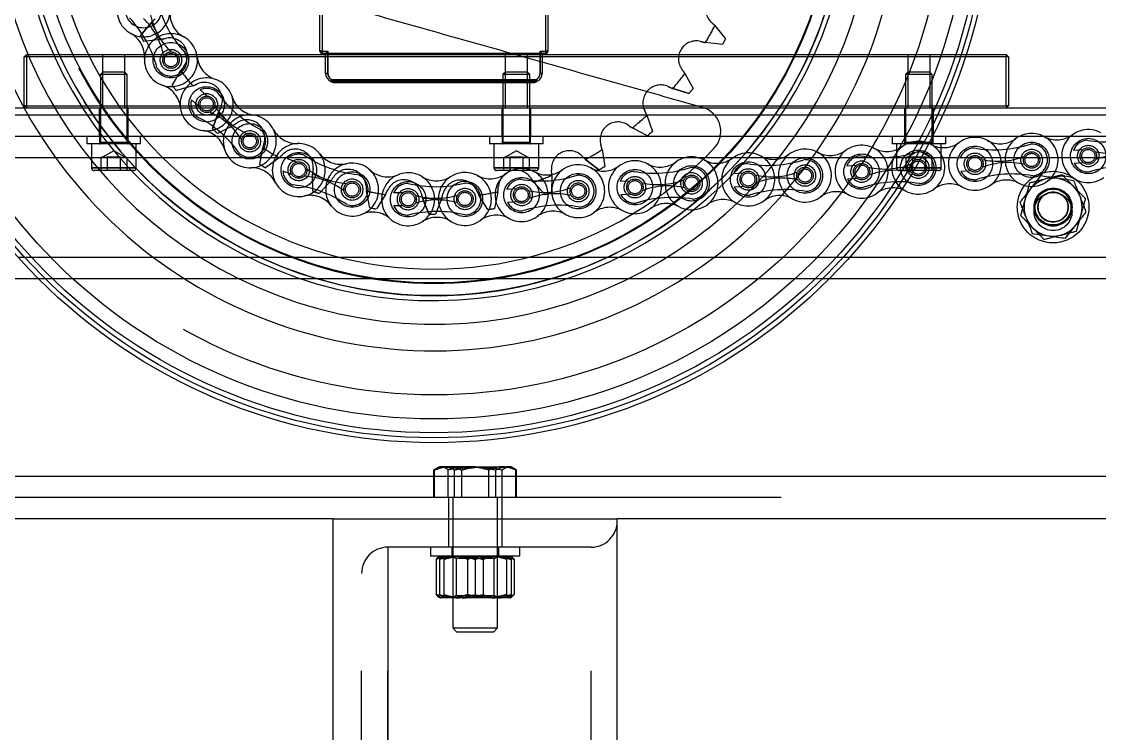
# Model space of a CAD drawing. Header units: metres. Extents: x 0 to 63075, y 0 to 44550.
# Drawn here: x 37393.7 to 37634.7, y 34974.3 to 35133.4 of the extents above; entities that cross this region are included whole.
import ezdxf

# ---------------------------------------------------------------- set-up
doc = ezdxf.new("R2010")
doc.units = ezdxf.units.M
doc.header["$LTSCALE"] = 75
doc.linetypes.add('HIDDEN2', pattern=[4.7625, 3.175, -1.5875])
for name, color, linetype in [('SDM', 7, 'Continuous'), ('SL4', 4, 'Continuous'), ('ST1', 7, 'HIDDEN2')]:
    doc.layers.add(name, color=color, linetype=linetype)

# ---------------------------------------------------------------- blocks, each defined once
blk = doc.blocks.new('A$C6e6623c1')
at = {"layer": 'SL4'}
for p, q in [((187.26, 1585.85), (187.26, 1596.64)), ((187.76, 1596.64), (187.76, 1585.85)), ((187.76, 1585.85), (187.26, 1585.85)), ((187.76, 1585.85), (189.04, 1585.85)), ((187.76, 1585.85), (187.76, 1585.35)), ((189.04, 1585.85), (188.54, 1585.35)), ((189.04, 1585.85), (189.04, 1580.89)), ((135.51, 1585.1), (188.54, 1585.1)), ((188.54, 1584.6), (135.76, 1584.6)), ((188.54, 1585.35), (187.76, 1585.35)), ((188.54, 1580.89), (188.54, 1585.35)), ((236.49, 1580.89), (236.49, 1583.51)), ((236.99, 1583.37), (236.99, 1580.89)), ((340.69, 1584.6), (331.6, 1584.6)), ((331.77, 1585.1), (340.69, 1585.1)), ((340.69, 1585.1), (340.69, 1584.6)), ((341.19, 1584.6), (340.69, 1585.1)), ((340.69, 1573.6), (340.69, 1584.6)), ((341.19, 1584.6), (340.69, 1584.6)), ((341.19, 1584.6), (341.19, 1573.6)), ((189.04, 1580.89), (188.54, 1580.89)), ((236.49, 1580.89), (236.99, 1580.89)), ((235.79, 1579.03), (189.74, 1579.03)), ((189.74, 1579.03), (189.74, 1579.03)), ((189.86, 1579.53), (235.67, 1579.53)), ((190.32, 1578.87), (235.23, 1578.87)), ((190.32, 1578.87), (235.21, 1578.87)), ((190.32, 1578.87), (190.32, 1578.87)), ((235.21, 1578.87), (235.21, 1578.87)), ((235.78, 1579.03), (235.79, 1579.03)), ((142.36, 1573.6), (271.62, 1573.6)), ((272.87, 1573.1), (142.72, 1573.1)), ((275.52, 1571.51), (143.89, 1571.51)), ((381.19, 1571.51), (326.5, 1571.51)), ((381.19, 1573.1), (327.22, 1573.1)), ((327.44, 1573.6), (340.69, 1573.6)), ((341.19, 1573.6), (340.69, 1573.1)), ((340.69, 1573.6), (340.69, 1573.1)), ((341.19, 1573.6), (340.69, 1573.6)), ((276.75, 1566.75), (147.74, 1566.75)), ((225.19, 1566.75), (225.19, 1565.15)), ((237.19, 1565.15), (237.19, 1566.75)), ((378.19, 1566.75), (324.21, 1566.75)), ((327.19, 1565.15), (327.19, 1566.75)), ((231.19, 1565.15), (225.19, 1565.15)), ((226.19, 1565.15), (226.19, 1559.75)), ((237.19, 1565.15), (231.19, 1565.15)), ((236.19, 1559.75), (236.19, 1565.15)), ((327.19, 1565.15), (323.39, 1565.15)), ((326.19, 1559.75), (326.19, 1565.15)), ((226.19, 1561.99), (152.21, 1561.99)), ((273.31, 1561.99), (236.19, 1561.99)), ((378.19, 1561.99), (326.19, 1561.99)), ((226.19, 1559.75), (231.19, 1559.75)), ((231.19, 1559.75), (236.19, 1559.75)), ((320.37, 1559.75), (326.19, 1559.75)), ((231.19, 1559.15), (226.79, 1559.15)), ((235.59, 1559.15), (231.19, 1559.15)), ((321.19, 1559.15), (320.02, 1559.15)), ((325.59, 1559.15), (321.19, 1559.15)), ((348.41, 1557.97), (346.09, 1555.02)), ((355.84, 1556.9), (352.12, 1557.43)), ((346.55, 1545.1), (350.27, 1544.57)), ((353.98, 1544.03), (356.3, 1546.98)), ((233.83, 1539.76), (191.69, 1539.76)), ((378.19, 1539.76), (305.7, 1539.76)), ((124.34, 1535), (91.19, 1535)), ((378.19, 1535), (301.19, 1535)), ((54.76, 1490.88), (957.26, 1490.88)), ((190.25, 1481.35), (54.76, 1481.35)), ((190.25, 145.65), (190.25, 1481.35)), ((190.25, 1481.35), (253.75, 1481.35)), ((253.75, 145.65), (253.75, 1481.35)), ((957.26, 1481.35), (253.75, 1481.35))]:
    blk.add_line(p, q, dxfattribs=at)
for radius in [125, 123.91, 122.78, 119.69, 89.29]:
    blk.add_circle((212.76, 1623.35), radius, dxfattribs=at)
for centre, radius, start, end in [((212.76, 1623.35), 104.46, 171.1062, 157.3841), ((212.76, 1623.35), 98.5, 170.8826, 157.6077), ((212.76, 1623.35), 93.24, 168.8095, 159.6808), ((212.76, 1623.35), 92.15, 167.893, 74.2451), ((212.76, 1623.35), 86.21, 191.9174, 316.5729), ((187.76, 1585.85), 0.5, 180, 270), ((190.58, 1580.89), 2.04, 180, 245.7719), ((190.58, 1580.89), 1.54, 180, 242.0245), ((234.95, 1580.89), 1.54, 297.9755, 0), ((234.95, 1580.89), 2.04, 294.2281, 0), ((190.58, 1580.89), 2.04, 245.7719, 262.6267), ((234.95, 1580.89), 2.04, 277.3733, 294.2281), ((226.79, 1559.75), 0.6, 180, 270), ((235.59, 1559.75), 0.6, 270, 0), ((325.59, 1559.75), 0.6, 270, 0), ((351.19, 1551), 6.5, 81.7868, 141.7868), ((351.19, 1551), 6.5, 21.7868, 81.7868), ((351.19, 1551), 6.5, 141.7868, 201.7868), ((351.19, 1551), 6.5, 321.7868, 21.7868), ((351.19, 1551), 6.5, 201.7868, 261.7868), ((351.19, 1551), 6.5, 261.7868, 321.7868)]:
    blk.add_arc(centre, radius, start, end, dxfattribs=at)
for points, knots in [([(272.84, 1573.25), (267.13, 1574.87), (255.71, 1578.09), (238.55, 1582.93), (221.36, 1587.78), (204.11, 1592.65), (186.85, 1597.51), (169.66, 1602.37), (152.5, 1607.21), (141.07, 1610.43), (135.36, 1612.04)], [0, 0, 0, 0, 0.1248794, 0.2497552, 0.3747174, 0.4999557, 0.6252115, 0.7501984, 0.8750981, 1, 1, 1, 1]), ([(189.86, 1579.53), (189.85, 1579.53), (189.85, 1579.49), (189.82, 1579.4), (189.79, 1579.27), (189.76, 1579.14), (189.74, 1579.05), (189.74, 1579.04), (189.74, 1579.03)], [0, 0, 0, 0, 0.0084102, 0.140315, 0.3598046, 0.5745752, 0.7872506, 1, 1, 1, 1]), ([(235.67, 1579.53), (235.67, 1579.53), (235.68, 1579.49), (235.7, 1579.4), (235.73, 1579.27), (235.76, 1579.14), (235.78, 1579.05), (235.78, 1579.04), (235.79, 1579.03)], [0, 0, 0, 0, 0.0084102, 0.140315, 0.3598046, 0.5745752, 0.7872506, 1, 1, 1, 1]), ([(275.37, 1564.09), (275.67, 1564.46), (276.28, 1565.2), (276.78, 1566.56), (276.95, 1567.99), (276.75, 1569.41), (276.19, 1570.74), (275.31, 1571.87), (274.18, 1572.77), (273.29, 1573.09), (272.84, 1573.25)], [0, 0, 0, 0, 0.125039, 0.250083, 0.37513, 0.500179, 0.625205, 0.750209, 0.875377, 1, 1, 1, 1]), ([(352.12, 1557.43), (352.03, 1557.45), (350.78, 1557.63), (349.55, 1557.8), (348.41, 1557.97)], [0, 0, 0, 0, 0.0702148, 1, 1, 1, 1]), ([(357.23, 1553.41), (357.12, 1553.7), (356.64, 1554.88), (356.19, 1556.03), (355.84, 1556.9)], [0, 0, 0, 0, 0.2418514, 1, 1, 1, 1]), ([(346.09, 1555.02), (346.03, 1554.95), (345.25, 1553.96), (344.48, 1552.98), (343.77, 1552.07)], [0, 0, 0, 0, 0.0702148, 1, 1, 1, 1]), ([(343.77, 1552.07), (344.11, 1551.2), (344.57, 1550.05), (345.04, 1548.87), (345.16, 1548.59)], [0, 0, 0, 0, 0.758149, 1, 1, 1, 1]), ([(358.62, 1549.93), (358.52, 1550.18), (358.07, 1551.32), (357.6, 1552.5), (357.23, 1553.41)], [0, 0, 0, 0, 0.223713, 1, 1, 1, 1]), ([(356.3, 1546.98), (356.36, 1547.05), (357.14, 1548.04), (357.91, 1549.02), (358.62, 1549.93)], [0, 0, 0, 0, 0.070215, 1, 1, 1, 1]), ([(345.16, 1548.59), (345.52, 1547.67), (346, 1546.49), (346.45, 1545.36), (346.55, 1545.1)], [0, 0, 0, 0, 0.7762867, 1, 1, 1, 1]), ([(350.27, 1544.57), (350.35, 1544.55), (351.61, 1544.37), (352.84, 1544.2), (353.98, 1544.03)], [0, 0, 0, 0, 0.070215, 1, 1, 1, 1])]:
    blk.add_open_spline(points, degree=3, knots=knots, dxfattribs=at)
at = {"layer": 'ST1'}
for p, q in [((187.76, 1596.64), (187.76, 1585.85)), ((237.76, 1585.85), (237.76, 1594.2)), ((238.26, 1594.2), (238.26, 1585.85)), ((147.14, 1589.37), (149.6, 1592.27)), ((149.6, 1592.27), (147.14, 1589.37)), ((275.57, 1591.55), (277.99, 1588.62)), ((151.62, 1588.45), (147.84, 1588.04)), ((187.76, 1585.85), (187.26, 1585.85)), ((187.26, 1585.85), (187.76, 1585.85)), ((187.26, 1585.85), (187.76, 1585.85)), ((187.76, 1585.85), (189.04, 1585.85)), ((187.76, 1585.85), (187.76, 1585.35)), ((187.76, 1585.35), (187.76, 1585.85)), ((187.76, 1585.35), (187.76, 1585.85)), ((189.04, 1585.85), (189.04, 1580.89)), ((236.49, 1585.85), (237.76, 1585.85)), ((236.49, 1580.89), (236.49, 1585.85)), ((236.49, 1585.85), (236.99, 1585.35)), ((236.49, 1583.51), (236.49, 1585.85)), ((237.76, 1585.85), (238.26, 1585.85)), ((237.76, 1585.85), (237.76, 1585.35)), ((238.26, 1585.85), (237.76, 1585.85)), ((237.76, 1585.35), (237.76, 1585.85)), ((237.76, 1585.85), (237.76, 1585.35)), ((237.76, 1585.85), (238.26, 1585.85)), ((237.76, 1585.35), (237.76, 1585.85)), ((238.26, 1585.85), (237.76, 1585.85)), ((277.28, 1587.3), (273.5, 1587.76)), ((121.69, 1585.1), (121.19, 1584.6)), ((121.19, 1573.6), (121.19, 1584.6)), ((121.69, 1584.6), (121.19, 1584.6)), ((121.69, 1585.1), (135.51, 1585.1)), ((121.69, 1585.1), (121.69, 1584.6)), ((135.76, 1584.6), (121.69, 1584.6)), ((121.69, 1584.6), (121.69, 1573.6)), ((138.69, 1585.1), (138.69, 1573.1)), ((143.69, 1573.1), (143.69, 1585.1)), ((189.04, 1585.35), (188.54, 1585.35)), ((188.54, 1585.1), (331.77, 1585.1)), ((331.6, 1584.6), (188.54, 1584.6)), ((189.04, 1580.89), (189.04, 1585.35)), ((236.49, 1585.35), (189.04, 1585.35)), ((228.69, 1585.1), (228.69, 1573.1)), ((233.69, 1573.1), (233.69, 1585.1)), ((236.49, 1585.35), (236.49, 1580.89)), ((236.99, 1585.35), (236.49, 1585.35)), ((237.76, 1585.35), (236.99, 1585.35)), ((236.99, 1585.35), (236.99, 1583.37)), ((318.69, 1585.1), (318.69, 1573.1)), ((323.69, 1573.1), (323.69, 1585.1)), ((138.75, 1581.15), (138.19, 1580.6)), ((141.19, 1581.15), (138.75, 1581.15)), ((143.64, 1581.15), (141.19, 1581.15)), ((144.19, 1580.6), (143.64, 1581.15)), ((154.26, 1578.2), (156.16, 1581.49)), ((189.04, 1580.89), (188.54, 1580.89)), ((189.04, 1580.89), (188.54, 1580.89)), ((188.54, 1580.89), (189.04, 1580.89)), ((188.54, 1580.89), (189.04, 1580.89)), ((189.04, 1580.89), (188.54, 1580.89)), ((188.54, 1580.89), (189.04, 1580.89)), ((188.54, 1580.89), (189.04, 1580.89)), ((228.75, 1581.15), (228.19, 1580.6)), ((231.19, 1581.15), (228.75, 1581.15)), ((233.64, 1581.15), (231.19, 1581.15)), ((234.19, 1580.6), (233.64, 1581.15)), ((236.49, 1580.89), (236.99, 1580.89)), ((236.49, 1580.89), (236.99, 1580.89)), ((236.99, 1580.89), (236.49, 1580.89)), ((236.99, 1580.89), (236.49, 1580.89)), ((236.49, 1580.89), (236.99, 1580.89)), ((236.99, 1580.89), (236.49, 1580.89)), ((236.99, 1580.89), (236.49, 1580.89)), ((318.75, 1581.15), (318.19, 1580.6)), ((321.19, 1581.15), (318.75, 1581.15)), ((323.64, 1581.15), (321.19, 1581.15)), ((324.19, 1580.6), (323.64, 1581.15)), ((141.19, 1580.6), (138.19, 1580.6)), ((138.19, 1580.6), (138.19, 1565.4)), ((144.19, 1580.6), (141.19, 1580.6)), ((144.19, 1565.4), (144.19, 1580.6)), ((189.86, 1579.53), (235.67, 1579.53)), ((190.32, 1578.87), (235.21, 1578.87)), ((235.14, 1579.37), (190.38, 1579.37)), ((190.38, 1579.37), (235.14, 1579.37)), ((190.38, 1579.37), (235.14, 1579.37)), ((231.19, 1580.6), (228.19, 1580.6)), ((228.19, 1580.6), (228.19, 1565.4)), ((234.19, 1580.6), (231.19, 1580.6)), ((234.19, 1565.4), (234.19, 1580.6)), ((268.88, 1580.85), (270.74, 1577.53)), ((321.19, 1580.6), (318.19, 1580.6)), ((318.19, 1580.6), (318.19, 1565.4)), ((324.19, 1580.6), (321.19, 1580.6)), ((324.19, 1565.4), (324.19, 1580.6)), ((158.84, 1578.09), (155.19, 1577.02)), ((162.09, 1575.82), (160.48, 1577.2)), ((269.8, 1576.36), (266.17, 1577.48)), ((266.17, 1577.48), (269.8, 1576.36)), ((160.16, 1573.58), (158.55, 1574.96)), ((378.19, 1571.51), (91.19, 1571.51)), ((142.72, 1573.1), (98.31, 1573.1)), ((143.89, 1571.51), (99.02, 1571.51)), ((121.69, 1573.6), (121.19, 1573.6)), ((121.19, 1573.6), (121.69, 1573.1)), ((121.69, 1573.6), (142.36, 1573.6)), ((121.69, 1573.6), (121.69, 1573.1)), ((137.94, 1573.1), (137.94, 1566.75)), ((144.44, 1566.75), (144.44, 1573.1)), ((163.27, 1568.48), (164.55, 1572.05)), ((164.55, 1572.05), (163.27, 1568.48)), ((227.94, 1573.1), (227.94, 1566.75)), ((234.44, 1566.75), (234.44, 1573.1)), ((260.39, 1571.51), (261.63, 1567.92)), ((271.62, 1573.6), (327.44, 1573.6)), ((327.22, 1573.1), (272.87, 1573.1)), ((326.5, 1571.51), (275.52, 1571.51)), ((317.94, 1573.1), (317.94, 1566.75)), ((324.44, 1566.75), (324.44, 1573.1)), ((167.78, 1569.19), (164.39, 1567.48)), ((147.74, 1566.75), (101.31, 1566.75)), ((135.19, 1566.75), (135.19, 1565.15)), ((137.99, 1566.75), (137.99, 1565.15)), ((144.39, 1565.15), (144.39, 1566.75)), ((147.19, 1565.15), (147.19, 1566.75)), ((227.99, 1566.75), (227.99, 1565.15)), ((234.39, 1565.15), (234.39, 1566.75)), ((260.5, 1566.93), (257.12, 1568.68)), ((324.21, 1566.75), (276.75, 1566.75)), ((315.19, 1566.75), (315.19, 1565.15)), ((317.99, 1566.75), (317.99, 1565.15)), ((324.39, 1565.15), (324.39, 1566.75)), ((141.19, 1565.15), (135.19, 1565.15)), ((136.19, 1565.15), (136.19, 1559.75)), ((138.24, 1565.4), (144.15, 1565.4)), ((144.15, 1565.4), (138.24, 1565.4)), ((147.19, 1565.15), (141.19, 1565.15)), ((146.19, 1559.75), (146.19, 1565.15)), ((173.86, 1560.52), (174.48, 1564.27)), ((234.15, 1565.4), (228.24, 1565.4)), ((228.24, 1565.4), (234.15, 1565.4)), ((321.19, 1565.15), (315.19, 1565.15)), ((316.19, 1565.15), (316.19, 1559.75)), ((318.24, 1565.4), (324.15, 1565.4)), ((324.15, 1565.4), (318.24, 1565.4)), ((323.39, 1565.15), (321.19, 1565.15)), ((381.19, 1561.99), (81.19, 1561.99)), ((152.21, 1561.99), (103.86, 1561.99)), ((138.3, 1562.15), (139.02, 1562.15)), ((138.3, 1562.15), (138.3, 1559.15)), ((141.19, 1563.6), (138.68, 1562.15)), ((139.02, 1562.15), (139.74, 1562.15)), ((139.74, 1562.15), (139.74, 1559.15)), ((141.19, 1562.15), (139.74, 1562.15)), ((143.7, 1562.15), (141.19, 1563.6)), ((142.64, 1562.15), (141.19, 1562.15)), ((142.64, 1562.15), (142.64, 1559.15)), ((142.64, 1562.15), (143.37, 1562.15)), ((143.37, 1562.15), (144.09, 1562.15)), ((144.09, 1562.15), (144.09, 1559.15)), ((178.18, 1562.03), (175.14, 1559.74)), ((182.02, 1561.04), (180.03, 1561.77)), ((236.19, 1561.99), (226.19, 1561.99)), ((228.3, 1562.15), (229.02, 1562.15)), ((228.3, 1562.15), (228.3, 1559.15)), ((231.19, 1563.6), (228.68, 1562.15)), ((229.02, 1562.15), (229.74, 1562.15)), ((229.74, 1562.15), (229.74, 1559.15)), ((231.19, 1562.15), (229.74, 1562.15)), ((233.7, 1562.15), (231.19, 1563.6)), ((232.64, 1562.15), (231.19, 1562.15)), ((232.64, 1562.15), (233.37, 1562.15)), ((232.64, 1562.15), (232.64, 1559.15)), ((233.37, 1562.15), (234.09, 1562.15)), ((234.09, 1562.15), (234.09, 1559.15)), ((249.66, 1559.32), (246.65, 1561.64)), ((246.65, 1561.64), (249.66, 1559.32)), ((250.37, 1563.84), (250.95, 1560.08)), ((326.19, 1561.99), (273.31, 1561.99)), ((318.3, 1562.15), (319.02, 1562.15)), ((318.3, 1562.15), (318.3, 1559.15)), ((321.19, 1563.6), (318.68, 1562.15)), ((319.02, 1562.15), (319.74, 1562.15)), ((321.19, 1562.15), (319.74, 1562.15)), ((319.74, 1562.15), (319.74, 1559.15)), ((323.7, 1562.15), (321.19, 1563.6)), ((322.64, 1562.15), (321.19, 1562.15)), ((322.64, 1562.15), (323.37, 1562.15)), ((322.64, 1562.15), (322.64, 1559.15)), ((323.37, 1562.15), (324.09, 1562.15)), ((324.09, 1562.15), (324.09, 1559.15)), ((332.52, 1562.06), (330.4, 1561.92)), ((357.86, 1563.81), (355.74, 1563.66)), ((146.18, 1559.75), (136.21, 1559.75)), ((136.21, 1559.75), (146.18, 1559.75)), ((236.19, 1559.75), (226.19, 1559.75)), ((236.18, 1559.75), (226.21, 1559.75)), ((307.18, 1560.32), (305.06, 1560.17)), ((326.18, 1559.75), (316.21, 1559.75)), ((326.19, 1559.75), (316.21, 1559.75)), ((358.06, 1560.86), (355.94, 1560.72)), ((141.19, 1559.15), (136.79, 1559.15)), ((145.59, 1559.15), (141.19, 1559.15)), ((181.01, 1558.27), (179.01, 1559)), ((185.7, 1554.58), (185.64, 1558.38)), ((189.68, 1556.84), (187.1, 1554.05)), ((239.14, 1558.08), (239.04, 1554.28)), ((256.5, 1556.83), (254.38, 1556.69)), ((281.84, 1558.58), (279.72, 1558.43)), ((307.38, 1557.38), (305.26, 1557.23)), ((320.02, 1559.15), (316.79, 1559.15)), ((332.72, 1559.12), (330.6, 1558.97)), ((353.22, 1558.23), (349.59, 1557.3)), ((198.42, 1550.86), (197.68, 1554.58)), ((227.06, 1554.42), (226.28, 1550.7)), ((231.16, 1555.09), (229.04, 1554.94)), ((237.63, 1553.76), (235.09, 1556.58)), ((235.09, 1556.58), (237.63, 1553.76)), ((282.04, 1555.63), (279.92, 1555.49)), ((345.95, 1556.37), (344.94, 1552.76)), ((201.93, 1553.79), (199.89, 1550.58)), ((205.88, 1554.21), (203.75, 1554.2)), ((211.59, 1549.46), (210.2, 1553)), ((210.2, 1553), (211.59, 1549.46)), ((214.52, 1552.97), (213.09, 1549.45)), ((224.8, 1550.44), (222.8, 1553.67)), ((231.36, 1552.14), (229.24, 1552)), ((256.7, 1553.89), (254.58, 1553.74)), ((205.9, 1551.26), (203.77, 1551.25)), ((356.44, 1545.63), (357.45, 1549.24)), ((349.16, 1543.77), (352.8, 1544.7)), ((381.19, 1539.76), (86.44, 1539.76)), ((191.69, 1539.76), (119.83, 1539.76)), ((305.7, 1539.76), (233.83, 1539.76)), ((301.19, 1535), (124.34, 1535)), ((214, 1492.96), (212.76, 1492.25)), ((212.76, 1486.11), (212.76, 1492.25)), ((212.93, 1486.11), (212.93, 1492.25)), ((215.07, 1492.96), (214, 1492.96)), ((222, 1492.96), (215.07, 1492.96)), ((215.96, 1486.11), (215.96, 1492.25)), ((217.38, 1486.11), (217.38, 1492.25)), ((218.97, 1486.11), (218.97, 1492.25)), ((222, 1492.96), (228.93, 1492.96)), ((225.03, 1486.11), (225.03, 1492.25)), ((226.62, 1486.11), (226.62, 1492.25)), ((228.04, 1486.11), (228.04, 1492.25)), ((230, 1492.96), (228.93, 1492.96)), ((231.24, 1492.25), (230, 1492.96)), ((231.07, 1486.11), (231.07, 1492.25)), ((231.24, 1486.11), (231.24, 1492.25)), ((4.76, 1490.88), (1004.76, 1490.88)), ((1004.76, 1486.11), (4.76, 1486.11)), ((216, 1486.11), (216, 1481.35)), ((217, 1486.11), (217, 1456.94)), ((227, 1456.94), (227, 1486.11)), ((228, 1481.35), (228, 1486.11)), ((216, 1481.35), (216, 1475)), ((228, 1475), (228, 1481.35)), ((247.9, 1475), (202.45, 1475)), ((202.45, 137.7), (202.45, 1475)), ((202.45, 1475), (202.45, 806.35)), ((212, 1475), (212, 1473)), ((216.75, 1475), (216.75, 1473)), ((227.25, 1473), (227.25, 1475)), ((232, 1473), (232, 1475)), ((247.9, 137.7), (247.9, 1475)), ((222, 1473), (212, 1473)), ((217, 1473), (217, 1472.97)), ((227, 1472.97), (217, 1472.97)), ((217, 1472.97), (217.75, 1472.45)), ((226.25, 1472.45), (217.75, 1472.45)), ((217.75, 1472.45), (217.75, 1464.23)), ((232, 1473), (222, 1473)), ((226.25, 1472.45), (227, 1472.97)), ((226.25, 1464.23), (226.25, 1472.45)), ((227, 1472.97), (227, 1473)), ((230.14, 1472.89), (230.73, 1472.29)), ((213.27, 1472.29), (213.27, 1464.41)), ((214, 1472.29), (214, 1464.41)), ((215.01, 1472.29), (215.01, 1464.41)), ((220.26, 1472.29), (220.26, 1464.41)), ((222, 1472.29), (222, 1464.41)), ((223.74, 1472.29), (223.74, 1464.41)), ((228.99, 1472.29), (228.99, 1464.41)), ((230, 1472.29), (230, 1464.41)), ((230.73, 1472.29), (230.73, 1464.41)), ((196.6, 137.7), (196.6, 1469.15)), ((218, 1463.7), (214, 1463.7)), ((217.75, 1464.23), (217, 1463.7)), ((217.75, 1464.23), (226.25, 1464.23)), ((226, 1463.7), (218, 1463.7)), ((230, 1463.7), (226, 1463.7)), ((227, 1463.7), (226.25, 1464.23)), ((230.14, 1463.81), (230.73, 1464.41)), ((217, 1456.94), (222, 1456.94)), ((217, 1456.94), (217.83, 1456.11)), ((217.83, 1456.11), (222, 1456.11)), ((222, 1456.94), (227, 1456.94)), ((222, 1456.11), (226.17, 1456.11)), ((226.17, 1456.11), (227, 1456.94))]:
    blk.add_line(p, q, dxfattribs=at)
for centre, radius in [((212.76, 1623.35), 114.33), ((212.76, 1623.35), 92.13), ((212.76, 1623.35), 89.45), ((147.85, 1594.97), 3.96), ((153.97, 1583.84), 3.96), ((153.97, 1583.84), 2.4), ((153.97, 1583.84), 1.84), ((153.97, 1583.84), 1.48), ((161.96, 1573.97), 3.96), ((161.96, 1573.97), 2.4), ((161.96, 1573.97), 1.84), ((161.96, 1573.97), 1.48), ((171.6, 1565.7), 3.96), ((171.6, 1565.7), 2.4), ((171.6, 1565.7), 1.85), ((171.6, 1565.7), 1.48), ((333.72, 1560.67), 3.96), ((346.39, 1561.54), 3.96), ((359.06, 1562.41), 3.96), ((359.06, 1562.41), 2.4), ((359.06, 1562.41), 1.85), ((182.55, 1559.27), 3.96), ((182.55, 1559.27), 2.4), ((295.71, 1558.05), 3.96), ((308.38, 1558.92), 3.96), ((321.05, 1559.8), 3.96), ((321.05, 1559.8), 2.4), ((321.05, 1559.8), 1.85), ((333.72, 1560.67), 2.4), ((333.72, 1560.67), 1.84), ((333.72, 1560.67), 1.48), ((346.39, 1561.54), 2.4), ((346.39, 1561.54), 1.84), ((346.39, 1561.54), 1.48), ((359.06, 1562.41), 1.48), ((182.55, 1559.27), 1.84), ((182.55, 1559.27), 1.48), ((257.7, 1555.44), 3.96), ((270.37, 1556.31), 3.96), ((283.04, 1557.18), 3.96), ((283.04, 1557.18), 2.4), ((295.71, 1558.05), 2.4), ((295.71, 1558.05), 1.85), ((295.71, 1558.05), 1.48), ((308.38, 1558.92), 2.4), ((308.38, 1558.92), 1.84), ((308.38, 1558.92), 1.48), ((321.05, 1559.8), 1.48), ((194.48, 1554.91), 3.96), ((194.48, 1554.91), 2.4), ((219.69, 1552.82), 3.96), ((232.36, 1553.69), 3.96), ((245.03, 1554.56), 3.96), ((245.03, 1554.56), 2.4), ((257.7, 1555.44), 2.4), ((257.7, 1555.44), 1.84), ((257.7, 1555.44), 1.48), ((270.37, 1556.31), 2.4), ((270.37, 1556.31), 1.85), ((270.37, 1556.31), 1.48), ((283.04, 1557.18), 1.85), ((283.04, 1557.18), 1.48), ((351.19, 1551), 8), ((194.48, 1554.91), 1.85), ((194.48, 1554.91), 1.48), ((206.99, 1552.75), 3.96), ((206.99, 1552.75), 2.4), ((206.99, 1552.75), 1.85), ((219.69, 1552.82), 2.4), ((219.69, 1552.82), 1.84), ((232.36, 1553.69), 2.4), ((232.36, 1553.69), 1.84), ((232.36, 1553.69), 1.48), ((245.03, 1554.56), 1.84), ((245.03, 1554.56), 1.48), ((351.19, 1551), 4.25), ((351.19, 1551), 4.2), ((351.19, 1551), 4), ((351.19, 1551), 3.4), ((206.99, 1552.75), 1.48), ((219.69, 1552.82), 1.48), ((351.19, 1550), 4.25), ((351.19, 1551), 3.31)]:
    blk.add_circle(centre, radius, dxfattribs=at)
for centre, radius, start, end in [((147.85, 1594.97), 5.92, 356.3248, 241.1914), ((277.49, 1595.25), 4, 86.6009, 226.4608), ((176.42, 1603.4), 26.32, 194.7982, 222.7179), ((125.4, 1575.41), 26.32, 14.7982, 42.7179), ((147.85, 1594.97), 5.92, 241.1914, 356.3248), ((136.57, 1581.54), 16.17, 11.7511, 45.7651), ((165.25, 1597.27), 16.17, 191.7511, 225.7651), ((164.27, 1577.35), 20.92, 131.3501, 134.5273), ((159.67, 1594.21), 5.92, 176.3248, 241.1914), ((212.76, 1623.35), 70.4, 206.201, 209.7178), ((212.76, 1623.35), 70.4, 329.6296, 333.1463), ((260.73, 1576.8), 20.92, 44.8201, 47.9973), ((142.15, 1584.6), 5.92, 356.3248, 61.1914), ((212.76, 1623.35), 73.9, 207.3779, 208.5409), ((153.97, 1583.84), 5.92, 176.3248, 61.1914), ((153.97, 1583.84), 5.92, 61.1913, 176.3248), ((147.49, 1608.96), 20.92, 281.3915, 284.5688), ((153.65, 1584.81), 4, 323.1723, 103.0322), ((271.43, 1584.14), 4, 76.3152, 216.1751), ((212.76, 1623.35), 73.9, 330.8065, 331.9695), ((237.76, 1585.85), 0.5, 270, 0), ((277.87, 1608.22), 20.92, 254.7786, 257.9559), ((153.97, 1583.84), 3.55, 208.7581, 28.7581), ((165.73, 1585.2), 5.92, 186.6104, 251.477), ((173.26, 1569.43), 20.92, 141.6358, 144.8131), ((212.76, 1623.35), 70.4, 216.4868, 220.0035), ((190.58, 1580.89), 1.54, 180, 242.0245), ((190.58, 1580.89), 1.54, 180, 262.7243), ((190.58, 1580.89), 1.54, 180, 262.7144), ((190.58, 1580.89), 1.54, 180, 242.0245), ((190.58, 1580.89), 1.54, 180, 262.7243), ((190.58, 1580.89), 1.54, 180, 262.7243), ((190.58, 1580.89), 1.54, 180, 242.0245), ((234.95, 1580.89), 1.54, 277.2757, 0), ((234.95, 1580.89), 1.54, 277.2856, 0), ((234.95, 1580.89), 1.54, 277.2757, 0), ((234.95, 1580.89), 1.54, 277.2757, 0), ((234.95, 1580.89), 1.54, 297.9755, 0), ((234.95, 1580.89), 1.54, 297.9755, 0), ((234.95, 1580.89), 1.54, 297.9755, 0), ((251.65, 1568.99), 20.92, 34.5343, 37.7116), ((161.96, 1573.97), 5.92, 16.896, 261.7627), ((151.11, 1597.53), 20.92, 291.6772, 294.8545), ((161.48, 1574.88), 4, 333.458, 113.3179), ((212.76, 1623.35), 70.4, 319.3439, 322.8606), ((150.2, 1572.61), 5.92, 6.6104, 71.477), ((212.76, 1623.35), 73.9, 217.6636, 218.8266), ((161.96, 1573.97), 3.55, 49.3294, 114.776), ((185.74, 1591.91), 26.32, 215.3695, 243.2892), ((263.48, 1574.3), 4, 66.0294, 205.8894), ((274.12, 1596.83), 20.92, 244.4929, 247.6702), ((212.76, 1623.35), 73.9, 320.5208, 321.6838), ((161.96, 1573.97), 3.55, 163.8827, 229.3294), ((161.96, 1573.97), 5.92, 261.7626, 16.8961), ((173.29, 1577.42), 5.92, 196.896, 261.7627), ((147.82, 1547.77), 26.32, 35.3695, 63.2892), ((156.12, 1557.43), 16.17, 32.3224, 66.3364), ((177.44, 1582.24), 16.17, 212.3224, 246.3364), ((183.52, 1563.25), 20.92, 151.9215, 155.0988), ((212.76, 1623.35), 70.4, 226.7725, 230.2892), ((171.6, 1565.7), 5.92, 81.7626, 196.8961), ((171.6, 1565.7), 5.92, 196.896, 81.7627), ((212.76, 1623.35), 70.4, 309.0582, 312.5749), ((241.32, 1562.92), 20.92, 24.2486, 27.4259), ((156.71, 1586.94), 20.92, 301.9629, 305.1402), ((170.96, 1566.5), 4, 343.7437, 123.6037), ((253.91, 1566.03), 4, 55.7437, 195.6037), ((268.4, 1586.3), 20.92, 234.2072, 237.3845), ((160.27, 1562.26), 5.92, 16.896, 81.7627), ((212.76, 1623.35), 73.9, 227.9493, 229.1123), ((171.6, 1565.7), 3.55, 229.3294, 49.3294), ((182.13, 1571.11), 5.92, 207.1817, 272.0483), ((212.76, 1623.35), 73.9, 310.2351, 311.398), ((333.72, 1560.67), 5.92, 61.5043, 306.3709), ((346.39, 1561.54), 5.92, 241.5043, 126.3709), ((352.04, 1571.95), 5.92, 241.5043, 306.3709), ((359.06, 1562.41), 5.92, 61.5043, 306.3709), ((363.4, 1591.88), 26.32, 259.9778, 287.8975), ((137.94, 1565.4), 0.25, 270, 0), ((144.44, 1565.4), 0.25, 180, 270), ((194.72, 1558.99), 20.92, 162.2072, 165.3845), ((212.76, 1623.35), 70.4, 237.0582, 240.5749), ((182.55, 1559.27), 5.92, 37.4673, 282.3339), ((227.94, 1565.4), 0.25, 270, 0), ((234.44, 1565.4), 0.25, 180, 270), ((230.07, 1558.79), 20.92, 13.9629, 17.1402), ((308.38, 1558.92), 5.92, 61.5043, 306.3709), ((314.03, 1569.33), 5.92, 241.5043, 306.3709), ((308.38, 1558.92), 5.92, 306.3709, 61.5044), ((321.05, 1559.8), 5.92, 126.3709, 241.5044), ((321.05, 1559.8), 5.92, 241.5043, 126.3709), ((317.94, 1565.4), 0.25, 270, 0), ((326.7, 1570.2), 5.92, 241.5043, 306.3709), ((324.44, 1565.4), 0.25, 180, 270), ((333.72, 1560.67), 3.55, 93.9376, 159.3842), ((338.06, 1590.13), 26.32, 259.9778, 287.8975), ((339.37, 1571.07), 5.92, 241.5043, 306.3709), ((333.72, 1560.67), 5.92, 306.3709, 61.5044), ((346.39, 1561.54), 5.92, 126.3709, 241.5044), ((346.39, 1561.54), 3.55, 273.9376, 93.9376), ((359.06, 1562.41), 3.55, 93.9376, 159.3842), ((364.28, 1579.16), 16.17, 256.9306, 290.9446), ((164.11, 1577.52), 20.92, 312.2486, 315.4259), ((181.79, 1559.95), 4, 354.0294, 133.8894), ((182.55, 1559.27), 3.55, 69.9006, 135.3473), ((198.52, 1584.42), 26.32, 235.9408, 263.8605), ((182.55, 1559.27), 5.92, 282.3339, 37.4673), ((191.95, 1566.48), 5.92, 217.4673, 282.3339), ((243.02, 1559.6), 4, 45.458, 185.3179), ((260.89, 1576.97), 20.92, 223.9215, 227.0988), ((212.76, 1623.35), 70.4, 298.7725, 302.2892), ((270.37, 1556.31), 5.92, 241.5043, 126.3709), ((276.02, 1566.71), 5.92, 241.5043, 306.3709), ((283.04, 1557.18), 5.92, 61.5043, 306.3709), ((288.69, 1567.59), 5.92, 241.5043, 306.3709), ((283.04, 1557.18), 5.92, 306.3709, 61.5044), ((295.71, 1558.05), 5.92, 126.3709, 241.5044), ((295.71, 1558.05), 5.92, 241.5043, 126.3709), ((295.71, 1558.05), 3.55, 273.9376, 93.9376), ((301.36, 1568.46), 5.92, 241.5043, 306.3709), ((308.38, 1558.92), 3.55, 93.9376, 159.3842), ((312.72, 1588.39), 26.32, 259.9778, 287.8975), ((321.05, 1559.8), 3.55, 273.9376, 93.9376), ((338.94, 1577.42), 16.17, 256.9306, 290.9446), ((366.52, 1546.53), 16.17, 76.9306, 110.9446), ((136.79, 1559.75), 0.6, 180, 270), ((145.59, 1559.75), 0.6, 270, 0), ((172.02, 1553.87), 5.92, 27.1817, 92.0483), ((212.76, 1623.35), 73.9, 238.2351, 239.398), ((194.14, 1572.45), 16.17, 232.8936, 266.9076), ((206.5, 1556.8), 20.92, 172.4929, 175.6702), ((194.48, 1554.91), 5.92, 102.3339, 217.4673), ((194.48, 1554.91), 5.92, 217.4673, 102.3339), ((193.6, 1555.44), 4, 4.3152, 144.1751), ((202.44, 1563.67), 5.92, 227.7529, 292.6196), ((232.36, 1553.69), 5.92, 61.5043, 306.3709), ((231.15, 1555.23), 4, 35.1723, 175.0322), ((238.01, 1564.1), 5.92, 241.5043, 306.3709), ((218.26, 1556.74), 20.92, 3.6772, 6.8545), ((245.03, 1554.56), 5.92, 126.3709, 241.5044), ((245.03, 1554.56), 5.92, 241.5043, 126.3709), ((250.68, 1564.97), 5.92, 241.5043, 306.3709), ((212.76, 1623.35), 73.9, 299.9493, 301.1123), ((257.7, 1555.44), 5.92, 61.5043, 306.3709), ((262.04, 1584.9), 26.32, 259.9778, 287.8975), ((263.35, 1565.84), 5.92, 241.5043, 306.3709), ((257.7, 1555.44), 5.92, 306.3709, 61.5044), ((270.37, 1556.31), 5.92, 126.3709, 241.5044), ((270.37, 1556.31), 3.55, 273.9376, 93.9376), ((283.04, 1557.18), 3.55, 93.9376, 159.3842), ((287.38, 1586.64), 26.32, 259.9778, 287.8975), ((313.6, 1575.67), 16.17, 256.9306, 290.9446), ((315.84, 1543.05), 16.17, 76.9306, 110.9446), ((316.79, 1559.75), 0.6, 180, 270), ((341.18, 1544.79), 16.17, 76.9306, 110.9446), ((359.06, 1562.41), 3.55, 208.491, 273.9376), ((367.4, 1533.82), 26.32, 79.9778, 107.8975), ((182.55, 1559.27), 3.55, 184.454, 249.9006), ((182.9, 1541.74), 16.17, 52.8936, 86.9076), ((212.76, 1623.35), 70.4, 247.3439, 250.8606), ((173.08, 1569.57), 20.92, 322.5343, 325.7116), ((194.48, 1554.91), 3.55, 249.9006, 69.9006), ((206.99, 1552.75), 5.92, 57.9014, 302.768), ((206.04, 1553.11), 4, 14.6009, 154.4608), ((213.29, 1562.78), 5.92, 237.9014, 302.768), ((206.99, 1552.75), 5.92, 302.768, 57.9015), ((219.69, 1552.82), 5.92, 122.768, 237.9015), ((218.69, 1553.04), 4, 24.8866, 164.7465), ((219.69, 1552.82), 5.92, 237.9014, 122.768), ((225.34, 1563.23), 5.92, 241.5043, 306.3709), ((232.36, 1553.69), 3.55, 93.9376, 159.3842), ((236.7, 1583.16), 26.32, 259.9778, 287.8975), ((251.83, 1569.12), 20.92, 213.6358, 216.8131), ((212.76, 1623.35), 70.4, 288.4868, 292.0035), ((232.36, 1553.69), 5.92, 306.3709, 61.5044), ((245.03, 1554.56), 3.55, 273.9376, 93.9376), ((257.7, 1555.44), 3.55, 93.9376, 159.3842), ((262.92, 1572.19), 16.17, 256.9306, 290.9446), ((288.26, 1573.93), 16.17, 256.9306, 290.9446), ((290.5, 1541.3), 16.17, 76.9306, 110.9446), ((308.38, 1558.92), 3.55, 208.491, 273.9376), ((333.72, 1560.67), 3.55, 208.491, 273.9376), ((342.06, 1532.08), 26.32, 79.9778, 107.8975), ((340.74, 1551.13), 5.92, 61.5043, 126.3709), ((353.41, 1552.01), 5.92, 61.5043, 126.3709), ((178.52, 1529.77), 26.32, 55.9408, 83.8605), ((212.76, 1623.35), 73.9, 248.5208, 249.6838), ((218.49, 1556.76), 20.92, 182.7786, 185.9559), ((212.76, 1623.35), 70.4, 257.6296, 261.1463), ((183.32, 1563.34), 20.92, 332.8201, 335.9973), ((206.99, 1552.75), 3.55, 90.3347, 155.7814), ((213.17, 1581.88), 26.32, 256.3749, 284.2946), ((219.69, 1552.82), 3.55, 270.3347, 90.3347), ((241.52, 1563.01), 20.92, 203.3501, 206.5273), ((212.76, 1623.35), 70.4, 278.201, 281.7178), ((206.28, 1556.82), 20.92, 353.3915, 356.5688), ((237.58, 1570.44), 16.17, 256.9306, 290.9446), ((265.16, 1539.56), 16.17, 76.9306, 110.9446), ((283.04, 1557.18), 3.55, 208.491, 273.9376), ((291.38, 1528.59), 26.32, 79.9778, 107.8975), ((302.73, 1548.52), 5.92, 61.5043, 126.3709), ((316.72, 1530.33), 26.32, 79.9778, 107.8975), ((315.4, 1549.39), 5.92, 61.5043, 126.3709), ((328.07, 1550.26), 5.92, 61.5043, 126.3709), ((185.08, 1547.71), 5.92, 37.4673, 102.3339), ((213.25, 1569.13), 16.17, 253.3277, 287.3417), ((213.44, 1536.43), 16.17, 73.3277, 107.3417), ((230.29, 1558.85), 20.92, 193.0643, 196.2416), ((212.76, 1623.35), 70.4, 267.9153, 271.4321), ((194.5, 1559.05), 20.92, 343.1058, 346.283), ((232.36, 1553.69), 3.55, 208.491, 273.9376), ((239.82, 1537.81), 16.17, 76.9306, 110.9446), ((212.76, 1623.35), 73.9, 289.6636, 290.8266), ((257.7, 1555.44), 3.55, 208.491, 273.9376), ((266.04, 1526.84), 26.32, 79.9778, 107.8975), ((277.39, 1546.77), 5.92, 61.5043, 126.3709), ((290.06, 1547.65), 5.92, 61.5043, 126.3709), ((199.03, 1543.98), 5.92, 47.7529, 112.6196), ((212.76, 1623.35), 73.9, 258.8065, 259.9695), ((206.99, 1552.75), 3.55, 204.8881, 270.3347), ((213.51, 1523.69), 26.32, 76.3749, 104.2946), ((212.76, 1623.35), 73.9, 279.3779, 280.5409), ((240.7, 1525.1), 26.32, 79.9778, 107.8975), ((239.38, 1544.16), 5.92, 61.5043, 126.3709), ((252.05, 1545.03), 5.92, 61.5043, 126.3709), ((264.72, 1545.9), 5.92, 61.5043, 126.3709), ((213.4, 1542.79), 5.92, 57.9014, 122.768), ((212.76, 1623.35), 73.9, 269.0922, 270.2552), ((226.71, 1543.29), 5.92, 61.5043, 126.3709), ((247.9, 1480.85), 5.85, 270, 0), ((202.45, 1469.15), 5.85, 90, 180)]:
    blk.add_arc(centre, radius, start, end, dxfattribs=at)
for points, knots in [([(190.38, 1579.37), (190.37, 1579.3), (190.36, 1579.17), (190.34, 1579), (190.32, 1578.89), (190.32, 1578.87), (190.32, 1578.87)], [0, 0, 0, 0, 0.25, 0.5, 0.75, 1, 1, 1, 1]), ([(235.14, 1579.37), (235.15, 1579.3), (235.17, 1579.17), (235.19, 1579), (235.2, 1578.89), (235.21, 1578.87), (235.21, 1578.87)], [0, 0, 0, 0, 0.25, 0.5, 0.75, 1, 1, 1, 1]), ([(235.21, 1578.87), (235.21, 1578.87), (235.2, 1578.89), (235.19, 1579), (235.17, 1579.17), (235.15, 1579.3), (235.14, 1579.36)], [0, 0, 0, 0, 0.25, 0.5, 0.75, 1, 1, 1, 1]), ([(349.59, 1557.3), (349.5, 1557.28), (348.27, 1556.96), (347.07, 1556.66), (345.95, 1556.37)], [0, 0, 0, 0, 0.070215, 1, 1, 1, 1]), ([(353.22, 1558.23), (353.44, 1558), (354.3, 1557.13), (355.19, 1556.22), (355.85, 1555.54)], [0, 0, 0, 0, 0.257551, 1, 1, 1, 1]), ([(355.85, 1555.54), (356.08, 1555.3), (356.97, 1554.39), (357.83, 1553.5), (358.47, 1552.86)], [0, 0, 0, 0, 0.2686336, 1, 1, 1, 1]), ([(344.94, 1552.76), (344.91, 1552.67), (344.57, 1551.45), (344.23, 1550.26), (343.92, 1549.14)], [0, 0, 0, 0, 0.0702148, 1, 1, 1, 1]), ([(357.45, 1549.24), (357.48, 1549.33), (357.82, 1550.55), (358.15, 1551.74), (358.47, 1552.86)], [0, 0, 0, 0, 0.070215, 1, 1, 1, 1]), ([(343.92, 1549.14), (344.14, 1548.92), (345, 1548.04), (345.88, 1547.13), (346.54, 1546.46)], [0, 0, 0, 0, 0.257551, 1, 1, 1, 1]), ([(346.54, 1546.46), (346.78, 1546.22), (347.67, 1545.31), (348.53, 1544.42), (349.16, 1543.77)], [0, 0, 0, 0, 0.2686336, 1, 1, 1, 1]), ([(352.8, 1544.7), (352.89, 1544.72), (354.11, 1545.04), (355.32, 1545.34), (356.44, 1545.63)], [0, 0, 0, 0, 0.0702148, 1, 1, 1, 1]), ([(212.76, 1492.25), (213.14, 1492.45), (213.89, 1492.85), (214.68, 1492.93), (215.07, 1492.96)], [0, 0, 0, 0, 0.495458, 1, 1, 1, 1]), ([(212.93, 1492.25), (213.42, 1492.45), (214.41, 1492.85), (215.43, 1492.93), (215.95, 1492.96)], [0, 0, 0, 0, 0.495458, 1, 1, 1, 1]), ([(214.44, 1492.96), (214.41, 1492.96), (214.13, 1492.95), (213.83, 1492.89), (213.56, 1492.7), (213.53, 1492.68)], [0, 0, 0, 0, 0.117558, 0.890304, 1, 1, 1, 1]), ([(215.96, 1492.25), (215.71, 1492.45), (215.21, 1492.85), (214.7, 1492.93), (214.44, 1492.96)], [0, 0, 0, 0, 0.495458, 1, 1, 1, 1]), ([(215.07, 1492.96), (215.13, 1492.96), (215.54, 1492.96), (216.32, 1492.8), (217.03, 1492.43), (217.38, 1492.25)], [0, 0, 0, 0, 0.070086, 0.530782, 1, 1, 1, 1]), ([(215.95, 1492.96), (216.02, 1492.96), (216.56, 1492.96), (217.59, 1492.8), (218.51, 1492.43), (218.97, 1492.25)], [0, 0, 0, 0, 0.070086, 0.530782, 1, 1, 1, 1]), ([(220.49, 1492.96), (219.25, 1492.87), (217.71, 1492.75), (216.23, 1492.33), (215.96, 1492.25)], [0, 0, 0, 0, 0.811304, 1, 1, 1, 1]), ([(217.38, 1492.25), (217.66, 1492.33), (219.17, 1492.75), (220.73, 1492.87), (222, 1492.96)], [0, 0, 0, 0, 0.188696, 1, 1, 1, 1]), ([(218.97, 1492.25), (219.25, 1492.33), (220.73, 1492.75), (222.26, 1492.87), (223.51, 1492.96)], [0, 0, 0, 0, 0.188696, 1, 1, 1, 1]), ([(225.03, 1492.25), (223.85, 1492.55), (222.36, 1492.92), (220.82, 1492.96), (220.49, 1492.96)], [0, 0, 0, 0, 0.785622, 1, 1, 1, 1]), ([(222, 1492.96), (222.33, 1492.96), (223.9, 1492.92), (225.42, 1492.55), (226.62, 1492.25)], [0, 0, 0, 0, 0.214378, 1, 1, 1, 1]), ([(223.51, 1492.96), (223.84, 1492.96), (225.37, 1492.92), (226.87, 1492.55), (228.04, 1492.25)], [0, 0, 0, 0, 0.214378, 1, 1, 1, 1]), ([(228.05, 1492.96), (227.98, 1492.96), (227.44, 1492.96), (226.41, 1492.8), (225.49, 1492.43), (225.03, 1492.25)], [0, 0, 0, 0, 0.070086, 0.530782, 1, 1, 1, 1]), ([(226.62, 1492.25), (226.99, 1492.45), (227.75, 1492.85), (228.53, 1492.93), (228.93, 1492.96)], [0, 0, 0, 0, 0.495458, 1, 1, 1, 1]), ([(228.04, 1492.25), (228.29, 1492.45), (228.79, 1492.85), (229.3, 1492.93), (229.56, 1492.96)], [0, 0, 0, 0, 0.495458, 1, 1, 1, 1]), ([(231.07, 1492.25), (230.58, 1492.45), (229.59, 1492.85), (228.57, 1492.93), (228.05, 1492.96)], [0, 0, 0, 0, 0.495458, 1, 1, 1, 1]), ([(228.93, 1492.96), (228.98, 1492.96), (229.4, 1492.96), (230.18, 1492.8), (230.88, 1492.43), (231.24, 1492.25)], [0, 0, 0, 0, 0.070086, 0.530782, 1, 1, 1, 1]), ([(229.56, 1492.96), (229.59, 1492.96), (229.87, 1492.95), (230.17, 1492.89), (230.44, 1492.7), (230.47, 1492.68)], [0, 0, 0, 0, 0.117558, 0.890304, 1, 1, 1, 1]), ([(216.77, 1473), (216.68, 1473), (216.06, 1472.99), (214.87, 1472.84), (213.81, 1472.47), (213.27, 1472.29)], [0, 0, 0, 0, 0.0700858, 0.5307822, 1, 1, 1, 1]), ([(213.27, 1472.29), (213.35, 1472.4), (213.54, 1472.69), (213.74, 1472.77), (213.86, 1472.82)], [0, 0, 0, 0, 0.381657, 1, 1, 1, 1]), ([(214, 1472.29), (214.65, 1472.49), (215.96, 1472.89), (217.32, 1472.96), (218, 1473)], [0, 0, 0, 0, 0.495458, 1, 1, 1, 1]), ([(214, 1473), (214, 1472.99), (214, 1472.95), (214, 1472.57), (214, 1472.29)], [0, 0, 0, 0, 0.268634, 1, 1, 1, 1]), ([(214.14, 1473), (214.22, 1472.99), (214.52, 1472.95), (214.8, 1472.57), (215.01, 1472.29)], [0, 0, 0, 0, 0.268634, 1, 1, 1, 1]), ([(215.01, 1472.29), (215.72, 1472.49), (217.15, 1472.89), (218.63, 1472.96), (219.38, 1473)], [0, 0, 0, 0, 0.495458, 1, 1, 1, 1]), ([(220.26, 1472.29), (219.69, 1472.49), (218.55, 1472.89), (217.36, 1472.96), (216.77, 1473)], [0, 0, 0, 0, 0.495458, 1, 1, 1, 1]), ([(218, 1473), (218.09, 1473), (218.81, 1472.99), (220.17, 1472.84), (221.39, 1472.47), (222, 1472.29)], [0, 0, 0, 0, 0.070086, 0.530782, 1, 1, 1, 1]), ([(219.38, 1473), (219.48, 1473), (220.26, 1472.99), (221.74, 1472.84), (223.07, 1472.47), (223.74, 1472.29)], [0, 0, 0, 0, 0.070086, 0.530782, 1, 1, 1, 1]), ([(224.62, 1473), (224.52, 1473), (223.74, 1472.99), (222.26, 1472.84), (220.93, 1472.47), (220.26, 1472.29)], [0, 0, 0, 0, 0.070086, 0.530782, 1, 1, 1, 1]), ([(222, 1472.29), (222.65, 1472.49), (223.96, 1472.89), (225.32, 1472.96), (226, 1473)], [0, 0, 0, 0, 0.495458, 1, 1, 1, 1]), ([(223.74, 1472.29), (224.31, 1472.49), (225.45, 1472.89), (226.64, 1472.96), (227.23, 1473)], [0, 0, 0, 0, 0.495458, 1, 1, 1, 1]), ([(228.99, 1472.29), (228.28, 1472.49), (226.85, 1472.89), (225.37, 1472.96), (224.62, 1473)], [0, 0, 0, 0, 0.495458, 1, 1, 1, 1]), ([(226, 1473), (226.09, 1473), (226.81, 1472.99), (228.17, 1472.84), (229.39, 1472.47), (230, 1472.29)], [0, 0, 0, 0, 0.070086, 0.530782, 1, 1, 1, 1]), ([(227.23, 1473), (227.32, 1473), (227.94, 1472.99), (229.13, 1472.84), (230.19, 1472.47), (230.73, 1472.29)], [0, 0, 0, 0, 0.070086, 0.530782, 1, 1, 1, 1]), ([(228.99, 1472.29), (229.06, 1472.39), (229.34, 1472.81), (229.64, 1472.92), (229.86, 1473)], [0, 0, 0, 0, 0.257551, 1, 1, 1, 1]), ([(230, 1473), (230, 1472.99), (230, 1472.95), (230, 1472.57), (230, 1472.29)], [0, 0, 0, 0, 0.268634, 1, 1, 1, 1]), ([(213.27, 1464.41), (213.35, 1464.3), (213.54, 1464.01), (213.74, 1463.93), (213.86, 1463.88)], [0, 0, 0, 0, 0.381657, 1, 1, 1, 1]), ([(216.77, 1463.7), (216.68, 1463.7), (216.06, 1463.71), (214.87, 1463.86), (213.81, 1464.23), (213.27, 1464.41)], [0, 0, 0, 0, 0.070086, 0.530782, 1, 1, 1, 1]), ([(214, 1464.41), (214.65, 1464.21), (215.96, 1463.81), (217.32, 1463.74), (218, 1463.7)], [0, 0, 0, 0, 0.495458, 1, 1, 1, 1]), ([(214, 1463.7), (214, 1463.71), (214, 1463.75), (214, 1464.13), (214, 1464.41)], [0, 0, 0, 0, 0.268634, 1, 1, 1, 1]), ([(214.14, 1463.7), (214.22, 1463.71), (214.52, 1463.75), (214.8, 1464.13), (215.01, 1464.41)], [0, 0, 0, 0, 0.268634, 1, 1, 1, 1]), ([(215.01, 1464.41), (215.72, 1464.21), (217.15, 1463.81), (218.63, 1463.74), (219.38, 1463.7)], [0, 0, 0, 0, 0.495458, 1, 1, 1, 1]), ([(220.26, 1464.41), (219.69, 1464.21), (218.55, 1463.81), (217.36, 1463.74), (216.77, 1463.7)], [0, 0, 0, 0, 0.495458, 1, 1, 1, 1]), ([(218, 1463.7), (218.09, 1463.7), (218.81, 1463.71), (220.17, 1463.86), (221.39, 1464.23), (222, 1464.41)], [0, 0, 0, 0, 0.070086, 0.530782, 1, 1, 1, 1]), ([(219.38, 1463.7), (219.48, 1463.7), (220.26, 1463.71), (221.74, 1463.86), (223.07, 1464.23), (223.74, 1464.41)], [0, 0, 0, 0, 0.070086, 0.530782, 1, 1, 1, 1]), ([(224.62, 1463.7), (224.52, 1463.7), (223.74, 1463.71), (222.26, 1463.86), (220.93, 1464.23), (220.26, 1464.41)], [0, 0, 0, 0, 0.070086, 0.530782, 1, 1, 1, 1]), ([(222, 1464.41), (222.65, 1464.21), (223.96, 1463.81), (225.32, 1463.74), (226, 1463.7)], [0, 0, 0, 0, 0.495458, 1, 1, 1, 1]), ([(223.74, 1464.41), (224.31, 1464.21), (225.45, 1463.81), (226.64, 1463.74), (227.23, 1463.7)], [0, 0, 0, 0, 0.495458, 1, 1, 1, 1]), ([(228.99, 1464.41), (228.28, 1464.21), (226.85, 1463.81), (225.37, 1463.74), (224.62, 1463.7)], [0, 0, 0, 0, 0.495458, 1, 1, 1, 1]), ([(226, 1463.7), (226.09, 1463.7), (226.81, 1463.71), (228.17, 1463.86), (229.39, 1464.23), (230, 1464.41)], [0, 0, 0, 0, 0.070086, 0.530782, 1, 1, 1, 1]), ([(227.23, 1463.7), (227.32, 1463.7), (227.94, 1463.71), (229.13, 1463.86), (230.19, 1464.23), (230.73, 1464.41)], [0, 0, 0, 0, 0.070086, 0.530782, 1, 1, 1, 1]), ([(228.99, 1464.41), (229.06, 1464.31), (229.34, 1463.89), (229.64, 1463.78), (229.86, 1463.7)], [0, 0, 0, 0, 0.257551, 1, 1, 1, 1]), ([(230, 1463.7), (230, 1463.71), (230, 1463.75), (230, 1464.13), (230, 1464.41)], [0, 0, 0, 0, 0.268634, 1, 1, 1, 1])]:
    blk.add_open_spline(points, degree=3, knots=knots, dxfattribs=at)

msp = doc.modelspace()

# ---------------------------------------------------------------- block references
at = {"layer": 'SDM'}
msp.add_blockref('A$C6e6623c1', (37273.13, 33540.92), dxfattribs=at)

doc.saveas('drawing.dxf')
